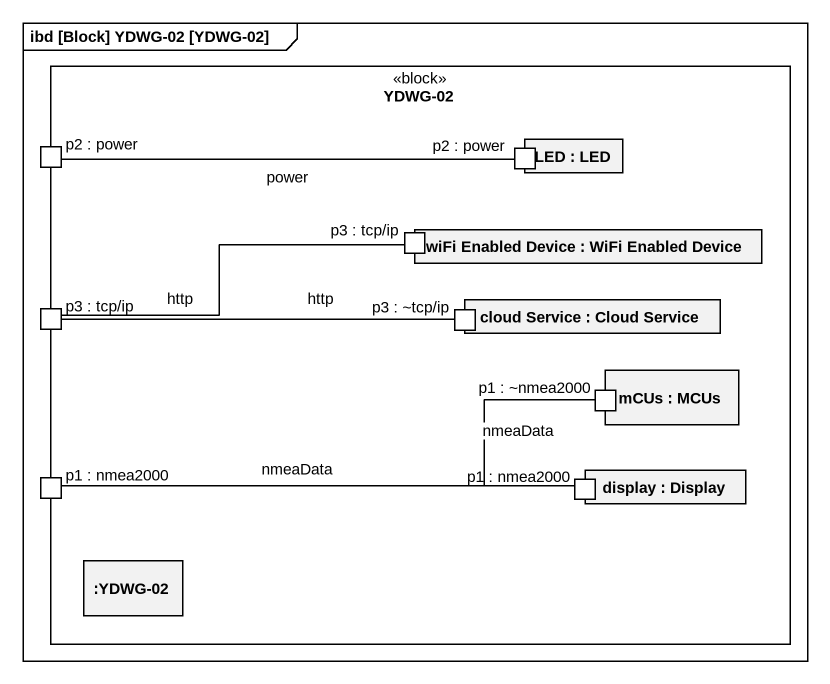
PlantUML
@startuml
mainframe ibd [Block] YDWG-02 [YDWG-02]
rectangle "YDWG-02" as YDWG_02 <<block>> {
  port "p2 : power" as p2_power
  rectangle "LED : LED" as LED {
    port "p2 : power" as p2_power_2
  }
  rectangle "wiFi Enabled Device : WiFi Enabled Device" as wiFi_Enabled_Device {
    port "p3 : tcp/ip" as p3_tcp_ip
  }
  port "p3 : tcp/ip" as p3_tcp_ip_2
  rectangle "cloud Service : Cloud Service" as cloud_Service {
    port "p3 : ~tcp/ip" as p3_tcp_ip_3
  }
  rectangle "mCUs : MCUs" as mCUs {
    port "p1 : ~nmea2000" as p1_nmea2000
  }
  port "p1 : nmea2000" as p1_nmea2000_2
  rectangle "display : Display" as display {
    port "p1 : nmea2000" as p1_nmea2000_3
  }
  rectangle ":YDWG-02" as YDWG_02_2
}
p2_power -right- p2_power_2 : power
p3_tcp_ip_2 -right- p3_tcp_ip
p3_tcp_ip_2 -right- p3_tcp_ip_3 : http\nhttp
p1_nmea2000_2 -right- p1_nmea2000 : nmeaData\nnmeaData
p1_nmea2000_2 -right- p1_nmea2000_3
@enduml
